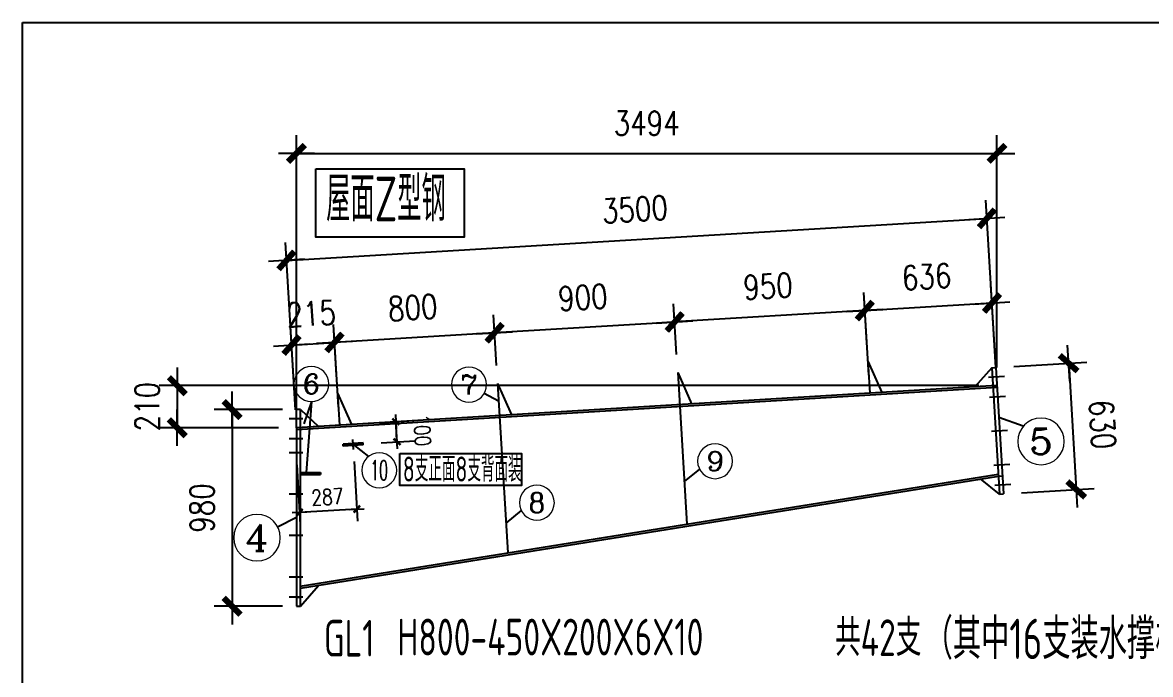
# Model space of a CAD drawing. Header units: millimetres. Extents: x 1471994 to 4527627, y -5186613 to -1927582.
# Drawn here: x 1510771 to 1516397, y -1980862 to -1977614 of the extents above; entities that cross this region are included whole.
import ezdxf
from ezdxf.enums import TextEntityAlignment as Align

# ---------------------------------------------------------------- set-up
doc = ezdxf.new("R2010")
doc.units = ezdxf.units.MM
doc.header["$LTSCALE"] = 1000
doc.header["$PDMODE"] = 34
doc.layers.add('钢架', color=7, linetype='Continuous', lineweight=25)
doc.styles.add('COMPLEX', font='COMPLEX')
doc.styles.add('DIM_FONT', font='simplex.shx', dxfattribs={"width": 0.8, "bigfont": 'hztxt.shx'})
doc.styles.add('hz', font='gbenor.shx', dxfattribs={"width": 0.75, "height": 100, "bigfont": 'gbcbig.shx'})
doc.styles.add('TSSD_Label', font='Tssdeng.shx', dxfattribs={"width": 0.7, "bigfont": 'hztxt.shx'})
doc.dimstyles.new('WGH(1)', dxfattribs={"dimscale": 1.2, "dimtxt": 100, "dimasz": 0.5, "dimexe": 75, "dimexo": 75, "dimgap": 75, "dimtad": 1, "dimdec": 0, "dimzin": 0, "dimdsep": 46, "dimtxsty": 'DIM_FONT', "dimblk1": '_DIMX', "dimblk2": '_DIMX', "dimsah": 1, "dimcen": 0.09, "dimclrd": 3, "dimclre": 3, "dimclrt": 7, "dimadec": 0, "dimazin": 0, "dimtfac": 1, "dimtdec": 0, "dimtix": 1, "dimtmove": 2, "dimatfit": 3, "dimldrblk": '_DIMX', "dimfxl": 1, "dimtolj": 1, "dimtzin": 0, "dimarcsym": 0})

# ---------------------------------------------------------------- blocks, each defined once
blk = doc.blocks.new('_DIMX')
blk.add_line((-150, 0), (150, 0))
at = {"const_width": 50}
blk.add_lwpolyline([(-70, -70), (70, 70)], dxfattribs=at)
blk = doc.blocks.new('*D906')
at = {"color": 3, "lineweight": -2}
for p, q in [((1514982, -1979211.7), (1514966.8, -1978959.4)), ((1514033.7, -1979268.6), (1514018.5, -1979016.3)), ((1514971.6, -1979049.3), (1514024.5, -1979106.1))]:
    blk.add_line(p, q, dxfattribs=at)
at = {"layer": 'Defpoints', "color": 0}
for p in [(1514023.9, -1979106.1), (1514987.4, -1979301.6), (1514039.1, -1979358.5)]:
    blk.add_point(p, dxfattribs=at)
at = {"color": 3, "lineweight": -2, "xscale": 0.6, "yscale": 0.6, "zscale": 0.6}
for p, rotation in [((1514972.2, -1979049.2), 3.433630362371449), ((1514023.9, -1979106.1), 183.4336303623714)]:
    blk.add_blockref('_DIMX', p, dxfattribs=dict(at, rotation=rotation))
at = {"color": 7, "insert": (1514489.1, -1978928), "char_height": 120, "attachment_point": 5, "rotation": 3.4336, "style": 'DIM_FONT'}
blk.add_mtext('\\A1;950', dxfattribs=at)
blk = doc.blocks.new('*D907')
at = {"color": 3, "lineweight": -2}
for p, q in [((1514033.7, -1979268.6), (1514018.5, -1979016.3)), ((1513135.3, -1979322.5), (1513120.2, -1979070.2)), ((1514023.3, -1979106.2), (1513126.2, -1979160))]:
    blk.add_line(p, q, dxfattribs=at)
at = {"layer": 'Defpoints', "color": 0}
for p in [(1513125.6, -1979160), (1514039.1, -1979358.5), (1513140.7, -1979412.4)]:
    blk.add_point(p, dxfattribs=at)
at = {"color": 3, "lineweight": -2, "xscale": 0.6, "yscale": 0.6, "zscale": 0.6}
for p, rotation in [((1514023.9, -1979106.1), 3.433630362371449), ((1513125.6, -1979160), 183.4336303623714)]:
    blk.add_blockref('_DIMX', p, dxfattribs=dict(at, rotation=rotation))
at = {"color": 7, "insert": (1513565.8, -1978983.4), "char_height": 120, "attachment_point": 5, "rotation": 3.4336, "style": 'DIM_FONT'}
blk.add_mtext('\\A1;900', dxfattribs=at)
blk = doc.blocks.new('*D908')
at = {"color": 3, "lineweight": -2}
for p, q in [((1513135.3, -1979322.5), (1513120.2, -1979070.2)), ((1512336.7, -1979370.4), (1512321.6, -1979118.1)), ((1513125, -1979160.1), (1512327.6, -1979207.9))]:
    blk.add_line(p, q, dxfattribs=at)
at = {"layer": 'Defpoints', "color": 0}
for p in [(1512327, -1979207.9), (1513140.7, -1979412.4), (1512342.1, -1979460.3)]:
    blk.add_point(p, dxfattribs=at)
at = {"color": 3, "lineweight": -2, "xscale": 0.6, "yscale": 0.6, "zscale": 0.6}
for p, rotation in [((1513125.6, -1979160), 3.433630362371449), ((1512327, -1979207.9), 183.4336303623714)]:
    blk.add_blockref('_DIMX', p, dxfattribs=dict(at, rotation=rotation))
at = {"color": 7, "insert": (1512717.3, -1979034.3), "char_height": 120, "attachment_point": 5, "rotation": 3.4336, "style": 'DIM_FONT'}
blk.add_mtext('\\A1;800', dxfattribs=at)
blk = doc.blocks.new('*D909')
at = {"color": 3, "lineweight": -2}
for p, q in [((1512067.4, -1979542.9), (1511726.5, -1979542.9)), ((1511816.5, -1979543.5), (1511816.5, -1980522.3)), ((1512067.4, -1980522.9), (1511726.5, -1980522.9))]:
    blk.add_line(p, q, dxfattribs=at)
at = {"layer": 'Defpoints', "color": 0}
for p in [(1512157.4, -1979542.9), (1511816.5, -1980522.9), (1512157.4, -1980522.9)]:
    blk.add_point(p, dxfattribs=at)
at = {"color": 3, "lineweight": -2, "xscale": 0.6, "yscale": 0.6, "zscale": 0.6}
for p, rotation in [((1511816.5, -1979542.9), 90), ((1511816.5, -1980522.9), 270)]:
    blk.add_blockref('_DIMX', p, dxfattribs=dict(at, rotation=rotation))
at = {"color": 7, "insert": (1511666.5, -1980032.9), "char_height": 120, "attachment_point": 5, "rotation": 90, "style": 'DIM_FONT'}
blk.add_mtext('\\A1;980', dxfattribs=at)
blk = doc.blocks.new('*D910')
at = {"color": 3, "lineweight": -2}
for p, q in [((1515715.9, -1979328), (1516079.1, -1979306.2)), ((1515989.3, -1979312.2), (1516026.9, -1979939.9)), ((1515753.6, -1979956.9), (1516116.8, -1979935.1))]:
    blk.add_line(p, q, dxfattribs=at)
at = {"layer": 'Defpoints', "color": 0}
for p in [(1515626, -1979333.4), (1516027, -1979940.4), (1515663.8, -1979962.2)]:
    blk.add_point(p, dxfattribs=at)
at = {"color": 3, "lineweight": -2, "xscale": 0.6, "yscale": 0.6, "zscale": 0.6}
for p, rotation in [((1515989.2, -1979311.6), 93.4336303624412), ((1516027, -1979940.4), 273.4336303624412)]:
    blk.add_blockref('_DIMX', p, dxfattribs=dict(at, rotation=rotation))
at = {"color": 7, "insert": (1516157.8, -1979617), "char_height": 120, "attachment_point": 5, "rotation": 273.4336, "style": 'DIM_FONT'}
blk.add_mtext('\\A1;630', dxfattribs=at)
blk = doc.blocks.new('*D911')
at = {"color": 3, "lineweight": -2}
for p, q in [((1515626, -1979333.4), (1515601.3, -1978921.3)), ((1514991.6, -1979371.4), (1514966.8, -1978959.4)), ((1514972.8, -1979049.2), (1515606.1, -1979011.2))]:
    blk.add_line(p, q, dxfattribs=at)
at = {"layer": 'Defpoints', "color": 0}
for p in [(1515606.7, -1979011.2), (1515631.4, -1979423.2), (1514997, -1979461.3)]:
    blk.add_point(p, dxfattribs=at)
at = {"color": 3, "lineweight": -2, "xscale": 0.6, "yscale": 0.6, "zscale": 0.6}
for p, rotation in [((1514972.2, -1979049.2), 183.4336303624526), ((1515606.7, -1979011.2), 3.43363036245262)]:
    blk.add_blockref('_DIMX', p, dxfattribs=dict(at, rotation=rotation))
at = {"color": 7, "insert": (1515280.5, -1978880.5), "char_height": 120, "attachment_point": 5, "rotation": 3.4336, "style": 'DIM_FONT'}
blk.add_mtext('\\A1;636', dxfattribs=at)
blk = doc.blocks.new('*D912')
at = {"color": 3, "lineweight": -2}
for p, q in [((1512132, -1979543), (1512107.3, -1979131)), ((1512346.3, -1979530.2), (1512321.6, -1979118.1)), ((1512112.7, -1979220.8), (1512327, -1979207.9)), ((1512327.6, -1979207.9), (1512328.2, -1979207.9)), ((1512112.1, -1979220.8), (1512111.5, -1979220.9))]:
    blk.add_line(p, q, dxfattribs=at)
at = {"layer": 'Defpoints', "color": 0}
for p in [(1512327, -1979207.9), (1512137.4, -1979632.9), (1512351.7, -1979620)]:
    blk.add_point(p, dxfattribs=at)
at = {"color": 3, "lineweight": -2, "xscale": 0.6, "yscale": 0.6, "zscale": 0.6}
for p, rotation in [((1512112.7, -1979220.8), 3.433630359772009), ((1512327, -1979207.9), 183.433630359772)]:
    blk.add_blockref('_DIMX', p, dxfattribs=dict(at, rotation=rotation))
at = {"color": 7, "insert": (1512210.9, -1979064.6), "char_height": 120, "attachment_point": 5, "rotation": 3.4336, "style": 'DIM_FONT'}
blk.add_mtext('\\A1;215', dxfattribs=at)
blk = doc.blocks.new('*D913')
at = {"color": 3, "lineweight": -2}
for p, q in [((1515626, -1979333.4), (1515576, -1978499.7)), ((1512088, -1978799.1), (1515580.8, -1978589.5)), ((1512132, -1979543), (1512082, -1978709.3))]:
    blk.add_line(p, q, dxfattribs=at)
at = {"layer": 'Defpoints', "color": 0}
for p in [(1515581.4, -1978589.5), (1515631.4, -1979423.2), (1512137.4, -1979632.9)]:
    blk.add_point(p, dxfattribs=at)
at = {"color": 3, "lineweight": -2, "xscale": 0.6, "yscale": 0.6, "zscale": 0.6}
for p, rotation in [((1515581.4, -1978589.5), 3.433630362441234), ((1512087.4, -1978799.1), 183.4336303624412)]:
    blk.add_blockref('_DIMX', p, dxfattribs=dict(at, rotation=rotation))
at = {"color": 7, "insert": (1513825.4, -1978544.6), "char_height": 120, "attachment_point": 5, "rotation": 3.4336, "style": 'DIM_FONT'}
blk.add_mtext('\\A1;3500', dxfattribs=at)
blk = doc.blocks.new('*D914')
at = {"color": 3, "lineweight": -2}
for p, q in [((1512137.4, -1979542.9), (1512137.4, -1978175.8)), ((1515631.4, -1979333.2), (1515631.4, -1978175.8)), ((1512138, -1978265.8), (1515630.8, -1978265.8))]:
    blk.add_line(p, q, dxfattribs=at)
at = {"layer": 'Defpoints', "color": 0}
for p in [(1515631.4, -1978265.8), (1515631.4, -1979423.2), (1512137.4, -1979632.9)]:
    blk.add_point(p, dxfattribs=at)
at = {"color": 3, "lineweight": -2, "xscale": 0.6, "yscale": 0.6, "zscale": 0.6, "rotation": 180}
blk.add_blockref('_DIMX', (1512137.4, -1978265.8), dxfattribs=at)
at = {"color": 3, "lineweight": -2, "xscale": 0.6, "yscale": 0.6, "zscale": 0.6}
blk.add_blockref('_DIMX', (1515631.4, -1978265.8), dxfattribs=at)
at = {"color": 7, "insert": (1513884.4, -1978115.8), "char_height": 120, "attachment_point": 5, "style": 'DIM_FONT'}
blk.add_mtext('\\A1;3494', dxfattribs=at)
blk = doc.blocks.new('*D915')
at = {"color": 3, "lineweight": -2}
for p, q in [((1515541.4, -1979423.2), (1511452.6, -1979423.2)), ((1511542.6, -1979422.6), (1511542.6, -1979422)), ((1511542.6, -1979423.2), (1511542.6, -1979632.9)), ((1512047.4, -1979632.9), (1511452.6, -1979632.9)), ((1511542.6, -1979633.5), (1511542.6, -1979634.1))]:
    blk.add_line(p, q, dxfattribs=at)
at = {"layer": 'Defpoints', "color": 0}
for p in [(1515631.4, -1979423.2), (1511542.6, -1979632.9), (1512137.4, -1979632.9)]:
    blk.add_point(p, dxfattribs=at)
at = {"color": 3, "lineweight": -2, "xscale": 0.6, "yscale": 0.6, "zscale": 0.6}
for p, rotation in [((1511542.6, -1979423.2), 270), ((1511542.6, -1979632.9), 90)]:
    blk.add_blockref('_DIMX', p, dxfattribs=dict(at, rotation=rotation))
at = {"color": 7, "insert": (1511392.6, -1979528), "char_height": 120, "attachment_point": 5, "rotation": 90, "style": 'DIM_FONT'}
blk.add_mtext('\\A1;210', dxfattribs=at)
blk = doc.blocks.new('*D966')
at = {"color": 3, "lineweight": -2}
for p, q in [((1512553.6, -1979607.9), (1512722.9, -1979597.7)), ((1512633.1, -1979602.9), (1512633, -1979602.6)), ((1512639.1, -1979702.9), (1512633.1, -1979603.1)), ((1512559.5, -1979707.7), (1512728.9, -1979697.5)), ((1512639.1, -1979703.2), (1512639.1, -1979703.4))]:
    blk.add_line(p, q, dxfattribs=at)
at = {"layer": 'Defpoints', "color": 0}
for p in [(1512633.1, -1979603.1), (1512463.7, -1979613.3), (1512469.7, -1979713.1)]:
    blk.add_point(p, dxfattribs=at)
at = {"color": 3, "lineweight": -2, "xscale": 0.24, "yscale": 0.24, "zscale": 0.24}
for p, rotation in [((1512633.1, -1979603.1), 273.4336303624425), ((1512639.1, -1979702.9), 93.43363036244251)]:
    blk.add_blockref('_DIMX', p, dxfattribs=dict(at, rotation=rotation))
at = {"color": 7, "insert": (1512764.8, -1979645.3), "char_height": 78, "attachment_point": 5, "rotation": 273.4336, "style": 'DIM_FONT'}
blk.add_mtext('\\A1;100', dxfattribs=at)
blk = doc.blocks.new('轴线标号')
at = {"lineweight": 13}
blk.add_circle((0, 0), 0.5, dxfattribs=at)
at = {"layer": '钢架', "lineweight": 13, "style": 'COMPLEX', "width": 1.041667}
blk.add_attdef('A', text='', height=0.56, dxfattribs=at).set_placement((-0.25, -0.28), (0.25, -0.28), align=Align.FIT)
blk = doc.blocks.new('*D993')
at = {"color": 3, "lineweight": -2}
for p, q in [((1512138.5, -1979817.7), (1512156, -1980115.3)), ((1512424.8, -1979800.9), (1512442.3, -1980098.5)), ((1512438.5, -1980038.6), (1512152.7, -1980055.3))]:
    blk.add_line(p, q, dxfattribs=at)
at = {"layer": 'Defpoints', "color": 0}
for p in [(1512135, -1979757.9), (1512421.3, -1979741), (1512152.5, -1980055.4)]:
    blk.add_point(p, dxfattribs=at)
at = {"color": 3, "lineweight": -2, "xscale": 0.24, "yscale": 0.24, "zscale": 0.24}
for p, rotation in [((1512152.5, -1980055.4), 183.3596709374942), ((1512438.8, -1980038.6), 3.359670937494226)]:
    blk.add_blockref('_DIMX', p, dxfattribs=dict(at, rotation=rotation))
at = {"color": 7, "insert": (1512291.6, -1979978.1), "char_height": 78, "attachment_point": 5, "rotation": 3.3597, "style": 'DIM_FONT'}
blk.add_mtext('\\A1;287', dxfattribs=at)

msp = doc.modelspace()

# ---------------------------------------------------------------- linework, layer by layer
for p, q in [((1514987.4, -1979301.6), (1514997, -1979461.3)), ((1514987.4, -1979301.6), (1515056.8, -1979457.7)), ((1514039.1, -1979358.5), (1514084.4, -1980113.2)), ((1514039.1, -1979358.5), (1514108.6, -1979514.6)), ((1515606.1, -1979334.6), (1515521.6, -1979429.8)), ((1515631.4, -1979423.2), (1512137.4, -1979632.9)), ((1515632, -1979433.2), (1512137.4, -1979642.9)), ((1513140.7, -1979412.4), (1513191.4, -1980256.8)), ((1513140.7, -1979412.4), (1513210.2, -1979568.5)), ((1512342.1, -1979460.3), (1512351.7, -1979620)), ((1512342.1, -1979460.3), (1512411.6, -1979616.4)), ((1513074.4, -1979460.1), (1513145.9, -1979498.8)), ((1512137.4, -1979632.9), (1512137.4, -1979542.9)), ((1512157.4, -1979542.9), (1512137.4, -1979542.9)), ((1512157.4, -1980522.9), (1512157.4, -1979542.9)), ((1512157.4, -1979542.9), (1512247.4, -1979626.3)), ((1512212.1, -1979502.2), (1512173.8, -1979612.9)), ((1512212.1, -1979502.2), (1512185.5, -1979856.4)), ((1512169.1, -1979587.9), (1512100.9, -1979587.9)), ((1515763, -1979625.7), (1515641, -1979582.4)), ((1512137.4, -1979632.9), (1512137.4, -1980522.9)), ((1512169.1, -1979687.9), (1512100.9, -1979687.9)), ((1512419.8, -1979716.1), (1512497.3, -1979775.6)), ((1512169.1, -1979757.9), (1512100.9, -1979757.9)), ((1512155.8, -1980423.2), (1515636.8, -1979863.7)), ((1512157.4, -1979856.4), (1512257.4, -1979856.4)), ((1512157.4, -1979866.4), (1512257.4, -1979866.4)), ((1512157.4, -1980433.1), (1515638.4, -1979873.6)), ((1512257.4, -1979856.4), (1512257.4, -1979866.4)), ((1514147.7, -1979838.7), (1514071.7, -1979901.6)), ((1515643.8, -1979963.4), (1515549.1, -1979888)), ((1512169.1, -1979964.9), (1512100.9, -1979964.9)), ((1513258.5, -1980045.6), (1513182.5, -1980108.4)), ((1512043.5, -1980127), (1512137.4, -1980077.9)), ((1512169.1, -1980170.9), (1512100.9, -1980170.9)), ((1512169.1, -1980377.9), (1512100.9, -1980377.9)), ((1512157.4, -1980522.9), (1512247.4, -1980418.6)), ((1512169.1, -1980477.9), (1512100.9, -1980477.9)), ((1512137.4, -1980477.9), (1512157.4, -1980477.9)), ((1512137.4, -1980522.9), (1512157.4, -1980522.9))]:
    msp.add_line(p, q)
at = {"color": 2}
for p, q in [((1515588.8, -1979380.7), (1515668.7, -1979375.9)), ((1515606.1, -1979334.6), (1515626, -1979333.4)), ((1515606.1, -1979334.6), (1515643.8, -1979963.4)), ((1515626, -1979333.4), (1515663.8, -1979962.2)), ((1515611.5, -1979424.4), (1515631.4, -1979423.2)), ((1515594.8, -1979480.5), (1515674.6, -1979475.7)), ((1515605, -1979650.2), (1515684.8, -1979645.4)), ((1512469.4, -1979708.1), (1512369.6, -1979714.1)), ((1512370.2, -1979724.1), (1512369.6, -1979714.1)), ((1512469.7, -1979713.1), (1512369.9, -1979719.1)), ((1512470, -1979718.1), (1512370.2, -1979724.1)), ((1512421.3, -1979741), (1512418.3, -1979691.1)), ((1512421.3, -1979741), (1512418.3, -1979691.1)), ((1512470, -1979718.1), (1512469.4, -1979708.1)), ((1515615.2, -1979819.9), (1515695, -1979815.1)), ((1515638.4, -1979873.6), (1515658.4, -1979872.4)), ((1515621.1, -1979919.7), (1515701, -1979914.9)), ((1515643.8, -1979963.4), (1515663.8, -1979962.2))]:
    msp.add_line(p, q, dxfattribs=at)
for points in [[(1510771.1, -1977613.9), (1520289.4, -1977613.9), (1520289.4, -1985269), (1510771.1, -1985269)], [(1512233.2, -1978342.3), (1512974.1, -1978342.3), (1512974.1, -1978682.9), (1512233.2, -1978682.9)], [(1512653.2, -1979761), (1513259.4, -1979761), (1513259.4, -1979921.4), (1512653.2, -1979921.4)]]:
    msp.add_lwpolyline(points, close=True)

# ---------------------------------------------------------------- block references
ref = msp.add_blockref('轴线标号', (1512212.1, -1979415), dxfattribs=dict(xscale=-174.3741080471082, yscale=174.3741080471664, zscale=174.374108046979))
ref.add_attrib('A', '6', dxfattribs={"layer": '钢架', "lineweight": 13, "height": 97.6, "style": 'COMPLEX', "width": 1.339286}).set_placement((1512168.5, -1979463.8), (1512255.7, -1979463.8), align=Align.FIT)
ref = msp.add_blockref('轴线标号', (1512997.9, -1979418.3), dxfattribs=dict(xscale=-174.3741080471082, yscale=174.3741080471664, zscale=174.374108046979))
ref.add_attrib('A', '7', dxfattribs={"layer": '钢架', "lineweight": 13, "height": 97.6, "style": 'COMPLEX', "width": 1.339286}).set_placement((1512954.3, -1979467.1), (1513041.5, -1979467.1), align=Align.FIT)
ref = msp.add_blockref('轴线标号', (1515851.2, -1979701.4), dxfattribs=dict(xscale=-232.4988107294776, yscale=232.4988107295358, zscale=232.4988107293054))
ref.add_attrib('A', '5', dxfattribs={"layer": '钢架', "lineweight": 13, "height": 130.2, "style": 'COMPLEX', "width": 1.339286}).set_placement((1515793.1, -1979766.5), (1515909.3, -1979766.5), align=Align.FIT)
ref = msp.add_blockref('轴线标号', (1514225.7, -1979799.7), dxfattribs=dict(xscale=-174.3741080471082, yscale=174.3741080471664, zscale=174.374108046979))
ref.add_attrib('A', '9', dxfattribs={"layer": '钢架', "lineweight": 13, "height": 97.6, "style": 'COMPLEX', "width": 1.339286}).set_placement((1514182.1, -1979848.5), (1514269.3, -1979848.5), align=Align.FIT)
ref = msp.add_blockref('轴线标号', (1512550.2, -1979844.9), dxfattribs=dict(xscale=-174.3741080471082, yscale=174.3741080471664, zscale=174.374108046979))
ref.add_attrib('A', '10', dxfattribs={"layer": '钢架', "lineweight": 13, "height": 97.65, "style": 'COMPLEX', "width": 0.646552}).set_placement((1512506.6, -1979893.8), (1512593.8, -1979893.8), align=Align.FIT)
ref = msp.add_blockref('轴线标号', (1513336.5, -1980006.5), dxfattribs=dict(xscale=-174.3741080471082, yscale=174.3741080471664, zscale=174.374108046979))
ref.add_attrib('A', '8', dxfattribs={"layer": '钢架', "lineweight": 13, "height": 97.6, "style": 'COMPLEX', "width": 1.339286}).set_placement((1513292.9, -1980055.4), (1513380.1, -1980055.4), align=Align.FIT)
ref = msp.add_blockref('轴线标号', (1511940.5, -1980180.9), dxfattribs=dict(xscale=-232.4988107294776, yscale=232.4988107295358, zscale=232.4988107293054))
ref.add_attrib('A', '4', dxfattribs={"layer": '钢架', "lineweight": 13, "height": 130.2, "style": 'COMPLEX', "width": 1.171875}).set_placement((1511882.3, -1980246), (1511998.6, -1980246), align=Align.FIT)

# ---------------------------------------------------------------- texts
at = {"color": 0, "style": 'TSSD_Label', "width": 0.7}
for s, height, p in [('（其中16支装水撑板）', 201.181, (1515270.5, -1980785.8)), ('GL1', 182.89, (1512274, -1980773.4)), ('H800-450X200X6X10', 182.892, (1512640.1, -1980767.6)), ('共42支', 182.89, (1514823.5, -1980770.7))]:
    msp.add_text(s, height=height, dxfattribs=at).set_placement(p)
at = {"layer": '钢架', "lineweight": 13, "attachment_point": 1, "style": 'hz'}
for s, insert, char_height, width in [('屋面Z型钢', (1512285.5, -1978381.1), 223.95, 917.795), ('8支正面8支背面装', (1512667.7, -1979776.6), 124.85, 891.437)]:
    msp.add_mtext(s, dxfattribs=dict(at, insert=insert, char_height=char_height, width=width))

# ---------------------------------------------------------------- dimensions: what is measured, and where the dimension line sits
dim = msp.add_linear_dim(base=(1515631.4, -1978265.8), p1=(1512137.4, -1979632.9), p2=(1515631.4, -1979423.2), dimstyle='WGH(1)')
dim.commit()
dim.dimension.update_dxf_attribs({"geometry": '*D914', "text_midpoint": (1513884.4, -1978115.8)})
for p1, p2, distance, picture, middle in [((1512137.4, -1979632.9), (1515631.4, -1979423.2), 835.2, '*D913', (1513825.4, -1978544.6)), ((1514997, -1979461.3), (1515631.4, -1979423.2), 412.8, '*D911', (1515280.5, -1978880.5)), ((1512137.4, -1979632.9), (1512351.7, -1979620), 412.8, '*D912', (1512210.9, -1979064.6)), ((1515626, -1979333.4), (1515663.8, -1979962.2), 363.9, '*D910', (1516157.8, -1979617))]:
    dim = msp.add_aligned_dim(p1=p1, p2=p2, distance=distance, dimstyle='WGH(1)')
    dim.commit()
    dim.dimension.update_dxf_attribs({"geometry": picture, "text_midpoint": middle})
for base, p1, p2, angle, picture, middle in [((1514023.9, -1979106.1), (1514987.4, -1979301.6), (1514039.1, -1979358.5), 3.4336, '*D906', (1514489.1, -1978928)), ((1513125.6, -1979160), (1514039.1, -1979358.5), (1513140.7, -1979412.4), 3.4336, '*D907', (1513565.8, -1978983.4)), ((1512327, -1979207.9), (1513140.7, -1979412.4), (1512342.1, -1979460.3), 3.4336, '*D908', (1512717.3, -1979034.3)), ((1511542.6, -1979632.9), (1515631.4, -1979423.2), (1512137.4, -1979632.9), 90, '*D915', (1511392.6, -1979528)), ((1511816.5, -1980522.9), (1512157.4, -1979542.9), (1512157.4, -1980522.9), 90, '*D909', (1511666.5, -1980032.9))]:
    dim = msp.add_linear_dim(base=base, p1=p1, p2=p2, angle=angle, dimstyle='WGH(1)')
    dim.commit()
    dim.dimension.update_dxf_attribs({"geometry": picture, "text_midpoint": middle})
for p1, p2, distance, override, picture, middle in [((1512469.7, -1979713.1), (1512463.7, -1979613.3), -169.7, {"dimtxt": 65, "dimasz": 0.2}, '*D966', (1512764.8, -1979645.3)), ((1512421.3, -1979741), (1512135, -1979757.9), 298, {"dimtxt": 65, "dimasz": 0.2, "dimexe": 50, "dimexo": 50, "dimgap": 25}, '*D993', (1512291.6, -1979978.1))]:
    dim = msp.add_aligned_dim(p1=p1, p2=p2, distance=distance, dimstyle='WGH(1)', override=override)
    dim.commit()
    dim.dimension.update_dxf_attribs({"geometry": picture, "text_midpoint": middle})

doc.saveas('drawing.dxf')
